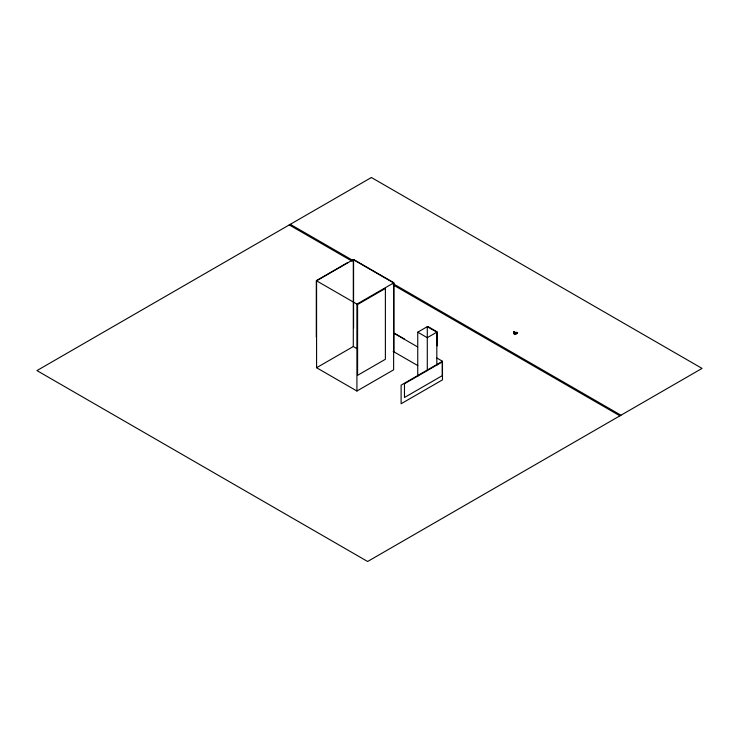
<?xml version="1.0" encoding="UTF-8"?>
<svg xmlns="http://www.w3.org/2000/svg" width="739" height="739" viewBox="0 0 739 739"><rect width="100%" height="100%" fill="white"/><g stroke="black" fill="none" stroke-linecap="round" stroke-linejoin="round"><path stroke-width="1.11" d="M515.794 334.425L514.076 333.714L514.085 332.19L516.616 333.575L513.845 331.848L516.921 333.4L515.231 334.379L513.845 333.575L513.845 331.848M347.986 262.373L316.301 280.672L316.301 337.178M316.578 280.829L353.297 259.638L393.628 282.926L393.628 369.823L356.919 391.014L316.578 367.726L316.578 280.829L356.919 304.117L393.628 282.926M316.578 367.726L353.297 346.536L357.233 348.808M417.747 376.521L417.747 332.18L427.29 326.675L436.823 332.18L436.823 365.149M436.823 332.18L427.29 337.686L417.747 332.18M442.476 361.269L401.111 385.158L401.111 403.753L442.476 379.864L442.476 361.269L436.5 357.815M513.845 333.575L515.545 332.605M514.076 333.714L516.653 332.227L517.568 332.753L516.376 333.446M516.921 333.4L513.845 332.051L515.231 332.846L515.231 334.379L515.545 332.467L514.159 331.663M290.298 224.314L353.233 260.655M393.194 283.721L620.963 415.226M289.254 224.924L352.189 261.255M393.157 284.903L619.919 415.826M427.89 326.499L437.276 331.922L437.276 345.88M395.069 333.631L404.455 339.044M393.601 333.049L417.544 346.877M393.157 351.385L417.812 365.62M515 332.716L515 334.24M427.29 326.675L427.29 370.655M393.915 351.348L393.915 282.76L353.575 259.472L353.575 328.061M356.919 304.117L356.919 391.014M353.297 259.638L353.297 346.536M371.384 177.508L36.95 370.59L367.616 561.492L702.05 368.41L371.384 177.508M385.388 288.45L357.584 304.505L357.584 375.329L385.388 359.274L385.388 288.45M442.255 361.925L404.473 383.735L404.473 397.49L442.255 375.671L442.255 361.925"/></g></svg>
